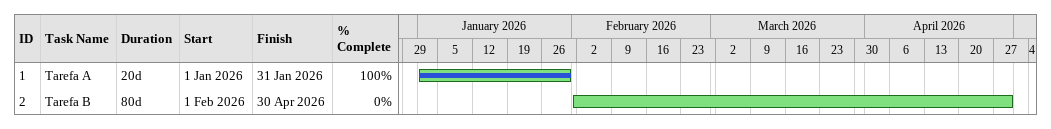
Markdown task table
| ID | Task | Duration | Start | Finish | % complete |
|---|---|---|---|---|---|
| 1 | Tarefa A | 20d | 2026-01-01 | 2026-01-31 | 100 |
| 2 | Tarefa B | 80d | 2026-02-01 | 2026-04-30 | 0 |
